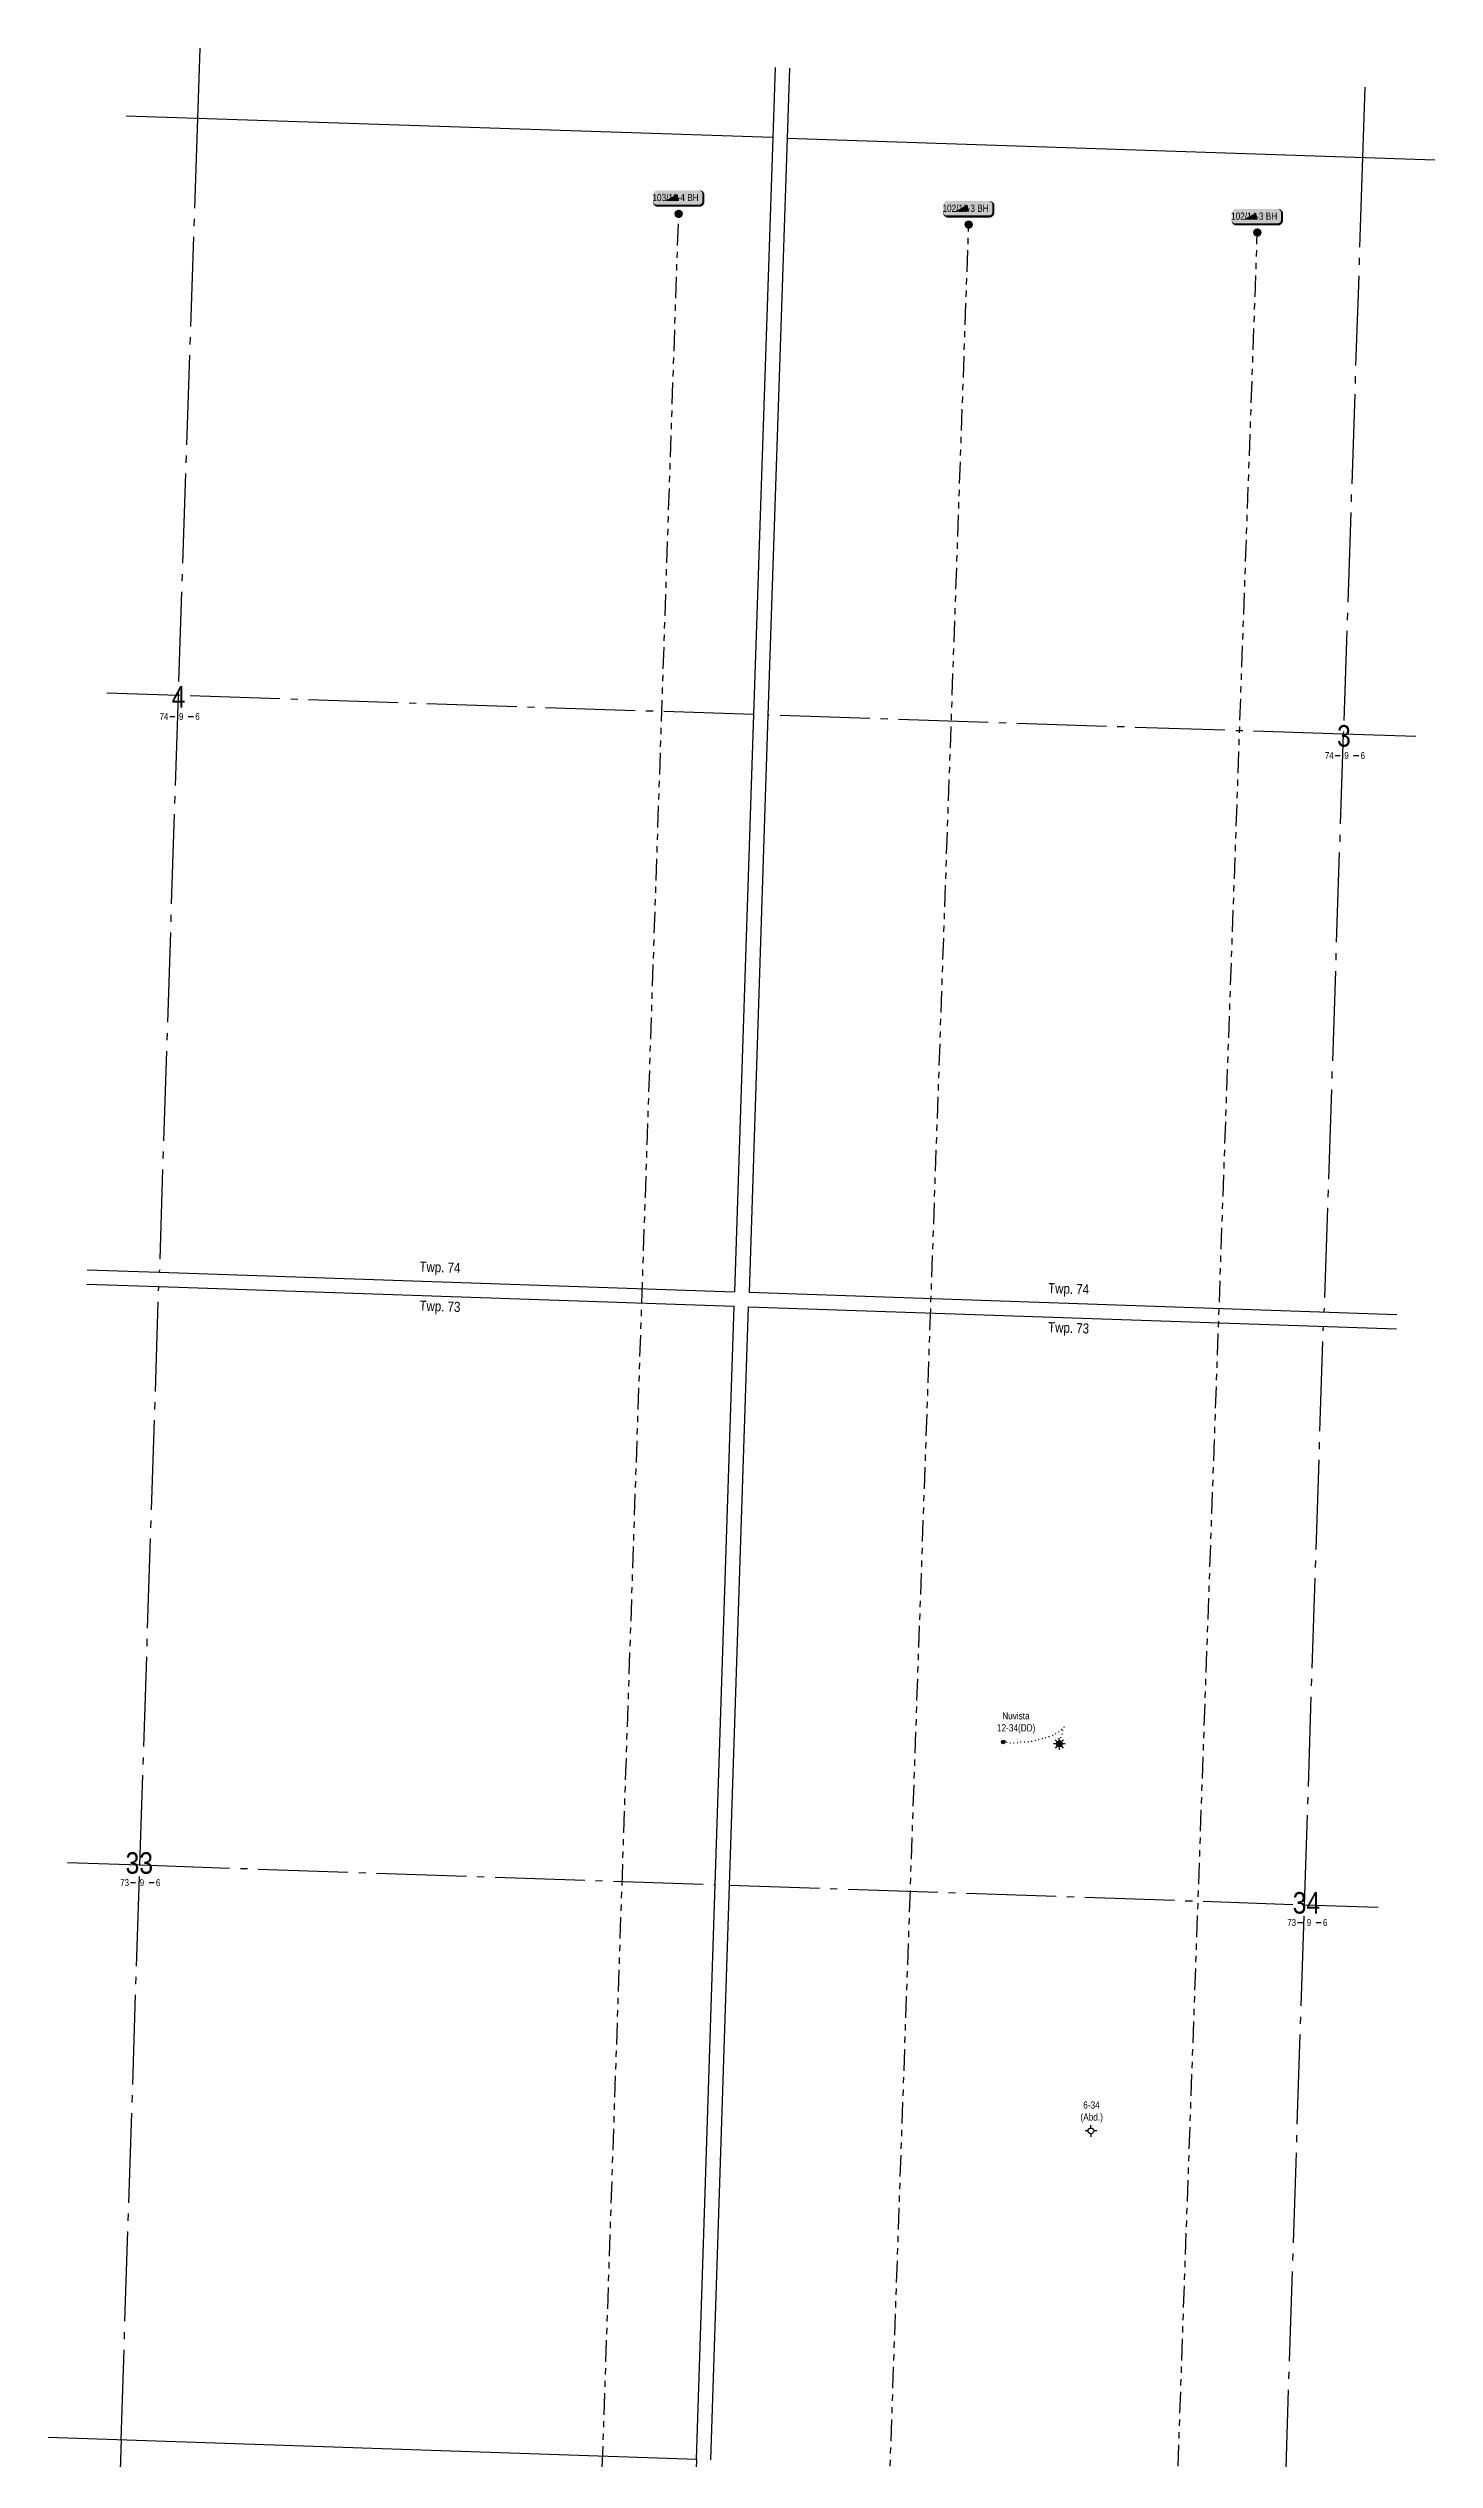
# Model space of a CAD drawing. Extents: x 352640 to 362586, y 6129835 to 6140596.
# Drawn here: x 352800 to 354732, y 6137237 to 6140596 of the extents above; entities that cross this region are included whole.
import ezdxf
from ezdxf.enums import TextEntityAlignment as Align

# ---------------------------------------------------------------- set-up
doc = ezdxf.new("R2010")
doc.units = 0
doc.header["$LTSCALE"] = 5
for name, pattern in [('foc-DOT', [1, 0.2, -0.8]), ('foc-DRILLPATH', [14.75, 6, -1.75, 1.75, -1.75, 1.75, -1.75]), ('foc-QUARTERLINE', [33, 25, -3, 2, -3])]:
    doc.linetypes.add(name, pattern=pattern)
for name, color, linetype in [('10', 1, 'Continuous'), ('9', 3, 'Continuous'), ('ABADATA-DRILL', 8, 'foc-DOT'), ('ABADATA-DRILL-T', 8, 'Continuous'), ('CG-NOTES', 7, 'Continuous'), ('D-TXT', 6, 'Continuous'), ('DETAIL-HZ-Existing', 8, 'foc-DOT'), ('DRILL-T', 8, 'Continuous'), ('L-MON', 1, 'Continuous'), ('L-QSEC', 8, 'foc-QUARTERLINE'), ('L-SEC', 7, 'Continuous'), ('L-SECLBL', 7, 'Continuous'), ('P-PDRILLPATH', 12, 'foc-DRILLPATH')]:
    doc.layers.add(name, color=color, linetype=linetype)
doc.styles.add('80', font='ARIALN.TTF', dxfattribs={"height": 10})
doc.styles.add('80L', font='ARIALN.TTF', dxfattribs={"height": 10})
doc.styles.add('SIMPLEX', font='ARIALN.TTF')

# ---------------------------------------------------------------- blocks, each defined once
blk = doc.blocks.new('*U56')
h = blk.add_hatch(color=254)
edge = h.paths.add_edge_path()
edge.add_line((-29, -11.5), (29, -11.5))
edge.add_arc((29, -5.5), 6, 270, 360)
edge.add_line((35, -5.5), (35, 4))
edge.add_arc((29, 4), 6, 0, 90)
edge.add_line((29, 10), (-29, 10))
edge.add_arc((-29, 4), 6, 90, 180)
edge.add_line((-35, 4), (-35, -5.5))
edge.add_arc((-29, -5.5), 6, 180, 270)
at = {"color": 1, "flags": 128}
blk.add_lwpolyline([(-29, -11.5, 3, 3, 0), (29, -11.5, 3, 3, 0.414214), (35, -5.5, 3, 3, 0), (35, 4, 3, 0, 0.414214), (29, 10, 0, 0, 0), (-29, 10, 0, 0, 0.414214), (-35, 4, 0, 0, 0), (-35, -5.5, 0, 3, 0.414214)], format="xyseb", close=True, dxfattribs=at)
blk.add_lwpolyline([(-18.6, -4.6, 0, 10, 0), (0, 0, 5, 5, 0)], format="xyseb", dxfattribs=at)
at = {"color": 1, "style": '80'}
blk.add_attdef('ENTER_TEXT_001', (-36, -5), '', height=10, dxfattribs=at)
blk = doc.blocks.new('plbh')
at = {"layer": 'L-MON'}
h = blk.add_hatch(color=255, dxfattribs=at)
h.dxf.hatch_style = 1
edge = h.paths.add_edge_path()
edge.add_arc((0, 0), 1.16, 0, 360)
h = blk.add_hatch(color=256, dxfattribs=at)
h.dxf.hatch_style = 1
h.paths.add_polyline_path([(-0.96, 0, 1), (0.96, 0, 1)])
h.paths.add_polyline_path([(0.91, 0, -1), (-0.91, 0, -1)], flags=16)
h.paths.add_polyline_path([(0.45, 0, -1), (-0.45, 0, -1)], flags=0)
h = blk.add_hatch(color=256, dxfattribs=at)
h.dxf.hatch_style = 1
h.paths.add_polyline_path([(-0.45, 0, 1), (0.45, 0, 1)])
h.paths.add_polyline_path([(0.4, 0, -1), (-0.4, 0, -1)], flags=16)
at = {"layer": 'L-MON', "color": 240}
for radius in [0.96, 0.91, 0.45, 0.4]:
    blk.add_circle((0, 0), radius, dxfattribs=at)
blk = doc.blocks.new('L-SECLBL')
at = {"layer": '9', "color": 7}
for p, q in [((-5.1, -27.8), (-12.3, -27.8)), ((20.7, -27.8), (13.5, -27.8))]:
    blk.add_line(p, q, dxfattribs=at)
at = {"layer": '10', "color": 2, "style": 'SIMPLEX'}
blk.add_attdef('SEC', text='', height=30, dxfattribs=at).set_placement((0, 0), align=Align.MIDDLE)
at = {"layer": '10', "color": 5, "style": '80L'}
blk.add_attdef('TWP', text='', height=9.5, dxfattribs=at).set_placement((-14.4, -27.4), align=Align.MIDDLE_RIGHT)
blk.add_attdef('RGE', text='', height=9.5, dxfattribs=at).set_placement((3.6, -27.4), align=Align.MIDDLE_CENTER)
blk.add_attdef('MER', text='', height=9.5, dxfattribs=at).set_placement((23.2, -27.4), align=Align.MIDDLE_LEFT)
blk = doc.blocks.new('BH-Existing')
at = {"layer": 'ABADATA-DRILL-T'}
h = blk.add_hatch(color=256, dxfattribs=at)
h.dxf.hatch_style = 1
edge = h.paths.add_edge_path()
edge.add_arc((0, 0), 0.5, 0, 360)
blk.add_circle((0, 0), 0.5, dxfattribs=at)
blk = doc.blocks.new('GAS')
h = blk.add_hatch(color=255)
h.dxf.hatch_style = 1
edge = h.paths.add_edge_path()
edge.add_arc((0, 0), 0.9, 0, 360)
for p, q in [((-0.81, 0), (-1.62, 0)), ((-0.57, 0.57), (-1.14, 1.14)), ((0, 0.81), (0, 1.62)), ((0.57, 0.57), (1.14, 1.14)), ((1.62, 0), (0.81, 0)), ((-0.57, -0.57), (-1.14, -1.14)), ((0, -0.81), (0, -1.62)), ((1.14, -1.14), (0.57, -0.57))]:
    blk.add_line(p, q)
blk.add_circle((0, 0), 0.8)
blk = doc.blocks.new('GABD')
for p, q in [((-0.81, 0), (-1.62, 0)), ((0, 0.81), (0, 1.62)), ((1.62, 0), (0.81, 0)), ((0, -0.81), (0, -1.62))]:
    blk.add_line(p, q)
blk.add_circle((0, 0), 0.8)

msp = doc.modelspace()

# ---------------------------------------------------------------- linework, layer by layer
at = {"layer": 'ABADATA-DRILL', "flags": 128}
msp.add_lwpolyline([(354208.945, 6138234.921), (354208.945, 6138234.921), (354208.933, 6138234.871), (354208.865, 6138234.313), (354209.355, 6138234.597), (354209.916, 6138235.229), (354209.938, 6138235.298), (354210.335, 6138236.105), (354210.452, 6138236.311), (354210.809, 6138237.73), (354210.819, 6138238.04), (354211.266, 6138239.175), (354211.555, 6138240.346), (354211.321, 6138241.744), (354211.104, 6138243.052), (354211.166, 6138244), (354211.245, 6138244.578), (354211.428, 6138245.572), (354211.511, 6138245.969), (354211.623, 6138246.336), (354212.249, 6138247.125), (354212.868, 6138247.975), (354213.289, 6138249.832), (354213.476, 6138250.636), (354213.599, 6138251.342), (354213.735, 6138252.128), (354213.782, 6138252.326), (354213.828, 6138252.515), (354214.149, 6138254.044), (354214.378, 6138254.937), (354214.555, 6138255.451), (354214.686, 6138255.787), (354214.925, 6138256.34), (354215.184, 6138256.911), (354215.216, 6138256.99), (354215.357, 6138257.316), (354215.391, 6138257.444), (354215.393, 6138257.494), (354215.373, 6138257.495), (354215.271, 6138257.448), (354215.087, 6138257.304), (354214.88, 6138257.111), (354214.642, 6138256.879), (354214.622, 6138256.86), (354214.343, 6138256.609), (354214.003, 6138256.29), (354213.827, 6138256.106), (354213.609, 6138255.863), (354213.068, 6138255.241), (354212.333, 6138254.505), (354211.448, 6138253.744), (354210.48, 6138252.915), (354209.392, 6138252.061), (354208.164, 6138251.231), (354206.824, 6138250.345), (354205.392, 6138249.382), (354203.85, 6138248.433), (354202.109, 6138247.491), (354200.267, 6138246.541), (354198.316, 6138245.635), (354196.238, 6138244.794), (354194.043, 6138244.056), (354191.741, 6138243.432), (354190.389, 6138243.076), (354189.39, 6138242.799), (354186.996, 6138242.108), (354186.875, 6138242.072), (354184.714, 6138241.464), (354182.515, 6138240.896), (354180.356, 6138240.337), (354178.165, 6138239.719), (354175.872, 6138239.065), (354173.582, 6138238.471), (354171.353, 6138237.904), (354169.187, 6138237.445), (354167.951, 6138237.266), (354167.036, 6138237.136), (354164.929, 6138236.926), (354162.846, 6138236.855), (354160.758, 6138236.934), (354158.629, 6138236.994), (354156.535, 6138236.883), (354154.557, 6138236.659), (354152.666, 6138236.341), (354150.713, 6138235.986), (354148.731, 6138235.631), (354146.749, 6138235.286), (354144.743, 6138235.113), (354142.715, 6138235.19), (354140.65, 6138235.378), (354138.5, 6138235.699), (354136.243, 6138236.114), (354133.965, 6138236.489), (354130.702, 6138237.017)], dxfattribs=at)
at = {"layer": 'L-QSEC'}
for p, q in [((353011.585, 6140596.477), (353008.304, 6140498.654)), ((354634.649, 6140542.189), (354631.37, 6140444.435)), ((353008.304, 6140498.654), (352981.348, 6139695.015)), ((354631.37, 6140444.435), (354604.415, 6139640.822)), ((352981.348, 6139695.015), (352882.195, 6139698.069)), ((352981.325, 6139694.309), (352955.104, 6138891.488)), ((353782.794, 6139668.133), (352981.34, 6139694.773)), ((354604.415, 6139640.822), (353802.898, 6139667.465)), ((354604.415, 6139640.822), (354577.421, 6138836.037)), ((354705.322, 6139637.468), (354604.415, 6139640.822)), ((352928.111, 6138065.686), (352954.448, 6138871.384)), ((354550.379, 6138010.237), (354576.716, 6138815.935)), ((352901.943, 6137265.152), (352928.111, 6138065.686)), ((354524.211, 6137209.703), (354550.379, 6138010.237)), ((352901.943, 6137265.152), (352875.467, 6136461.245))]:
    msp.add_line(p, q, dxfattribs=at)
at = {"layer": 'L-QSEC', "flags": 128}
for points in [[(352827.304, 6138069.132), (352928.111, 6138065.686)], [(352928.111, 6138065.686), (353729.54, 6138038.294)], [(353749.643, 6138037.606), (354550.379, 6138010.237)], [(354550.379, 6138010.237), (354652.834, 6138006.736)]]:
    msp.add_lwpolyline(points, dxfattribs=at)
at = {"layer": 'L-SEC'}
for p, q in [((353813.026, 6140569.454), (353809.758, 6140472.014)), ((353833.13, 6140568.786), (353829.862, 6140471.34)), ((353809.758, 6140472.014), (352909.131, 6140501.951)), ((353809.758, 6140472.014), (353782.794, 6139668.133)), ((353829.862, 6140471.34), (353802.898, 6139667.459)), ((353829.862, 6140471.339), (354731.836, 6140441.062)), ((353782.794, 6139668.133), (353756.534, 6138864.095)), ((353802.898, 6139667.476), (353776.637, 6138863.408)), ((353729.54, 6138038.294), (353755.877, 6138843.991)), ((353749.644, 6138037.636), (353775.981, 6138843.334)), ((353775.98, 6138843.304), (353775.981, 6138843.334)), ((353703.372, 6137237.759), (353729.54, 6138038.294)), ((353723.476, 6137237.102), (353749.644, 6138037.636)), ((353703.372, 6137237.759), (353676.896, 6136433.852))]:
    msp.add_line(p, q, dxfattribs=at)
at = {"layer": 'L-SEC', "flags": 128}
for points in [[(352854.825, 6138894.915), (352955.135, 6138891.487)], [(352854.14, 6138874.812), (352954.448, 6138871.384)], [(352954.448, 6138871.384), (353755.877, 6138843.991)], [(352955.104, 6138891.488), (353756.564, 6138864.094)], [(353776.637, 6138863.408), (354679.087, 6138832.563)], [(353775.98, 6138843.304), (354678.432, 6138812.458)], [(352800.439, 6137268.621), (353703.372, 6137237.759)]]:
    msp.add_lwpolyline(points, dxfattribs=at)
at = {"layer": 'P-PDRILLPATH', "flags": 128}
for points in [[(353950.74, 6135755.641), (353531.845, 6136032.815), (353678.646, 6140365.734)], [(353982.028, 6135794.634), (353930.837, 6136018.822), (354082.642, 6140350.736)], [(353992.021, 6135794.307), (354330.828, 6136005.83), (354484.638, 6140339.737)]]:
    msp.add_lwpolyline(points, dxfattribs=at)

# ---------------------------------------------------------------- block references
at = {"layer": 'ABADATA-DRILL-T', "xscale": 4.998731350000005, "yscale": 4.998731350000005}
for name, p, zscale in [('BH-Existing', (354130.702, 6138237.017), 5.000000000000012), ('GABD', (354252.88, 6137695.217), 4.99999999999999)]:
    msp.add_blockref(name, p, dxfattribs=dict(at, zscale=zscale))
at = {"layer": 'CG-NOTES', "color": 3, "xscale": 0.99974627, "yscale": 0.99974627, "zscale": 0.99974627}
for p, values in [((353678.05, 6140388.539), {'ENTER_TEXT_001': '103/16-4 BH'}), ((354082.046, 6140373.541), {'ENTER_TEXT_001': '102/13-3 BH'}), ((354484.042, 6140362.542), {'ENTER_TEXT_001': '102/14-3 BH'})]:
    msp.add_blockref('*U56', p, dxfattribs=at).add_auto_attribs(values)
at = {"layer": 'DRILL-T', "xscale": 4.998731350000005, "yscale": 4.998731350000005, "zscale": 4.998729099999985}
msp.add_blockref('GAS', (354208.865, 6138234.313), dxfattribs=at)
at = {"layer": 'L-MON', "color": 3, "xscale": 4.998731350000004, "yscale": 4.998731350000004, "zscale": 4.998731350000004}
for p in [(353678.646, 6140365.734), (354082.642, 6140350.736), (354484.638, 6140339.737)]:
    msp.add_blockref('plbh', p, dxfattribs=at)
at = {"layer": 'L-SECLBL', "color": 1, "xscale": 0.99974627, "yscale": 0.99974627, "zscale": 0.99974627}
for p, values in [((352982.055, 6139692.977), {'SEC': '4', 'TWP': '74', 'RGE': '9', 'MER': '6'}), ((354605.329, 6139638.583), {'SEC': '3', 'TWP': '74', 'RGE': '9', 'MER': '6'}), ((352927.313, 6138068.483), {'SEC': '33', 'TWP': '73', 'RGE': '9', 'MER': '6'}), ((354553.006, 6138012.94), {'SEC': '34', 'TWP': '73', 'RGE': '9', 'MER': '6'})]:
    msp.add_blockref('L-SECLBL', p, dxfattribs=at).add_auto_attribs(values)

# ---------------------------------------------------------------- texts
at = {"layer": 'ABADATA-DRILL', "insert": (354221.504, 6137736.266), "char_height": 9.99746, "attachment_point": 1, "style": '80L'}
msp.add_mtext_dynamic_manual_height_columns('\\pi20.699;6-34\\P\\pi16.771;(Abd.)', width=63.34419, gutter_width=50, heights=[0], dxfattribs=at)
at = {"layer": 'D-TXT', "color": 3, "char_height": 14, "attachment_point": 1, "rotation": 358.042408, "style": '80L'}
for s, insert in [('Twp. 74', (353317.808, 6138906.307)), ('Twp. 74', (354193.532, 6138876.375)), ('Twp. 73', (353317.808, 6138851.912)), ('Twp. 73', (354193.532, 6138821.98))]:
    msp.add_mtext_dynamic_manual_height_columns(s, width=101.3954, gutter_width=47.5, heights=[0], dxfattribs=dict(at, insert=insert))
at = {"layer": 'DETAIL-HZ-Existing', "insert": (354116.1, 6138278.448), "char_height": 9.99746, "attachment_point": 1, "style": '80L'}
msp.add_mtext_dynamic_manual_height_columns('\\pi13.256;Nuvista\\P\\pi5.9112;12-34(DD)', width=63.34419, gutter_width=50, heights=[0], dxfattribs=at)

doc.saveas('drawing.dxf')
